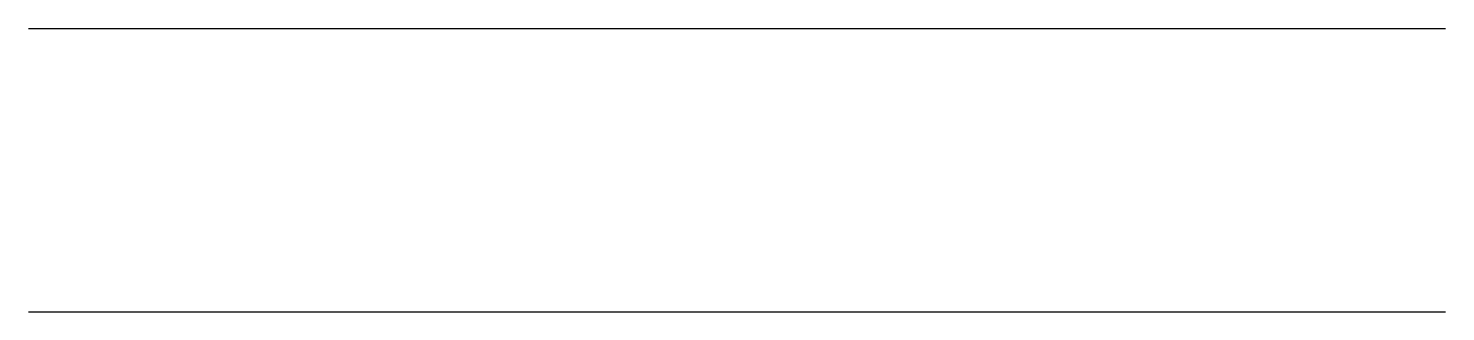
# Model space of a CAD drawing. Header units: millimetres. Extents: x 0 to 100, y -20 to 0.
import ezdxf

# ---------------------------------------------------------------- set-up
doc = ezdxf.new("R2010")
doc.units = ezdxf.units.MM

msp = doc.modelspace()

# ---------------------------------------------------------------- linework, layer by layer
for p, q in [((0, 0), (100, 0)), ((0, -20), (100, -20))]:
    msp.add_line(p, q)

doc.saveas('drawing.dxf')
